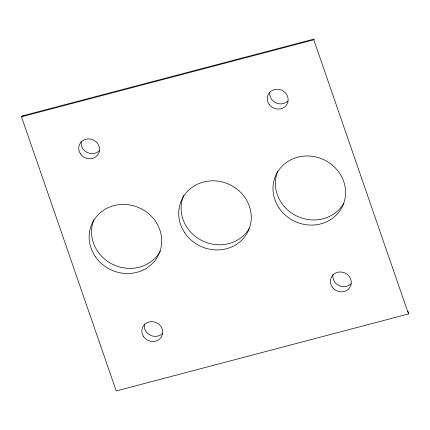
<?xml version="1.0" encoding="UTF-8"?>
<svg xmlns="http://www.w3.org/2000/svg" width="430" height="430" viewBox="0 0 430 430"><rect width="100%" height="100%" fill="white"/><g stroke="black" fill="none" stroke-linecap="round" stroke-linejoin="round"><path stroke-width="0.64" d="M408.5 313.943L313.782 39.791L314.077 39.055L22.758 115.799L21.5 116.788L116.218 390.945L408.5 313.943L408.473 312.277L407.817 311.159M313.712 39.56L314.077 39.055M21.5 116.788L313.782 39.791M22.758 115.799L23.989 115.681M249.244 228.513A36.754 34.078 24.9 0 1 201.804 240.547A36.754 34.078 24.9 0 1 183.782 195.344M343.844 203.127A36.754 34.078 24.9 0 1 296.705 216.016A36.754 34.078 24.9 0 1 277.818 171.092M160.293 251.007A36.754 34.078 24.9 0 1 113.16 264.595A36.754 34.078 24.9 0 1 93.96 219.526M351.063 283.789A10.573 9.804 24.9 0 1 338.582 285.412A10.573 9.804 24.9 0 1 333.008 274.243M99.346 150.694A10.573 9.804 24.9 0 1 87.177 152.473A10.573 9.804 24.9 0 1 81.179 141.782M162.492 333.465A10.573 9.804 24.9 0 1 150.011 335.088A10.573 9.804 24.9 0 1 144.437 323.919M287.917 101.018A10.573 9.804 24.9 0 1 275.743 102.797A10.573 9.804 24.9 0 1 269.75 92.106M184.739 232.759A36.754 34.078 24.9 0 0 247.481 232.544A36.754 34.078 24.9 0 0 212.775 180.804A36.754 34.078 24.9 0 0 184.739 232.759M95.17 256.355A36.754 34.078 24.9 0 0 157.912 256.14A36.754 34.078 24.9 0 0 123.206 204.4A36.754 34.078 24.9 0 0 95.17 256.355M332.154 286.917A10.573 9.804 24.9 0 0 350.203 286.853A10.573 9.804 24.9 0 0 340.216 271.97A10.573 9.804 24.9 0 0 332.154 286.917M279.027 207.921A36.754 34.078 24.9 0 0 341.769 207.706A36.754 34.078 24.9 0 0 307.063 155.961A36.754 34.078 24.9 0 0 279.027 207.921M269.008 104.146A10.573 9.804 24.9 0 0 287.057 104.087A10.573 9.804 24.9 0 0 277.07 89.198A10.573 9.804 24.9 0 0 269.008 104.146M143.582 336.593A10.573 9.804 24.9 0 0 161.632 336.529A10.573 9.804 24.9 0 0 151.65 321.645A10.573 9.804 24.9 0 0 143.582 336.593M80.437 153.822A10.573 9.804 24.9 0 0 98.486 153.763A10.573 9.804 24.9 0 0 88.505 138.879A10.573 9.804 24.9 0 0 80.437 153.822"/></g></svg>
